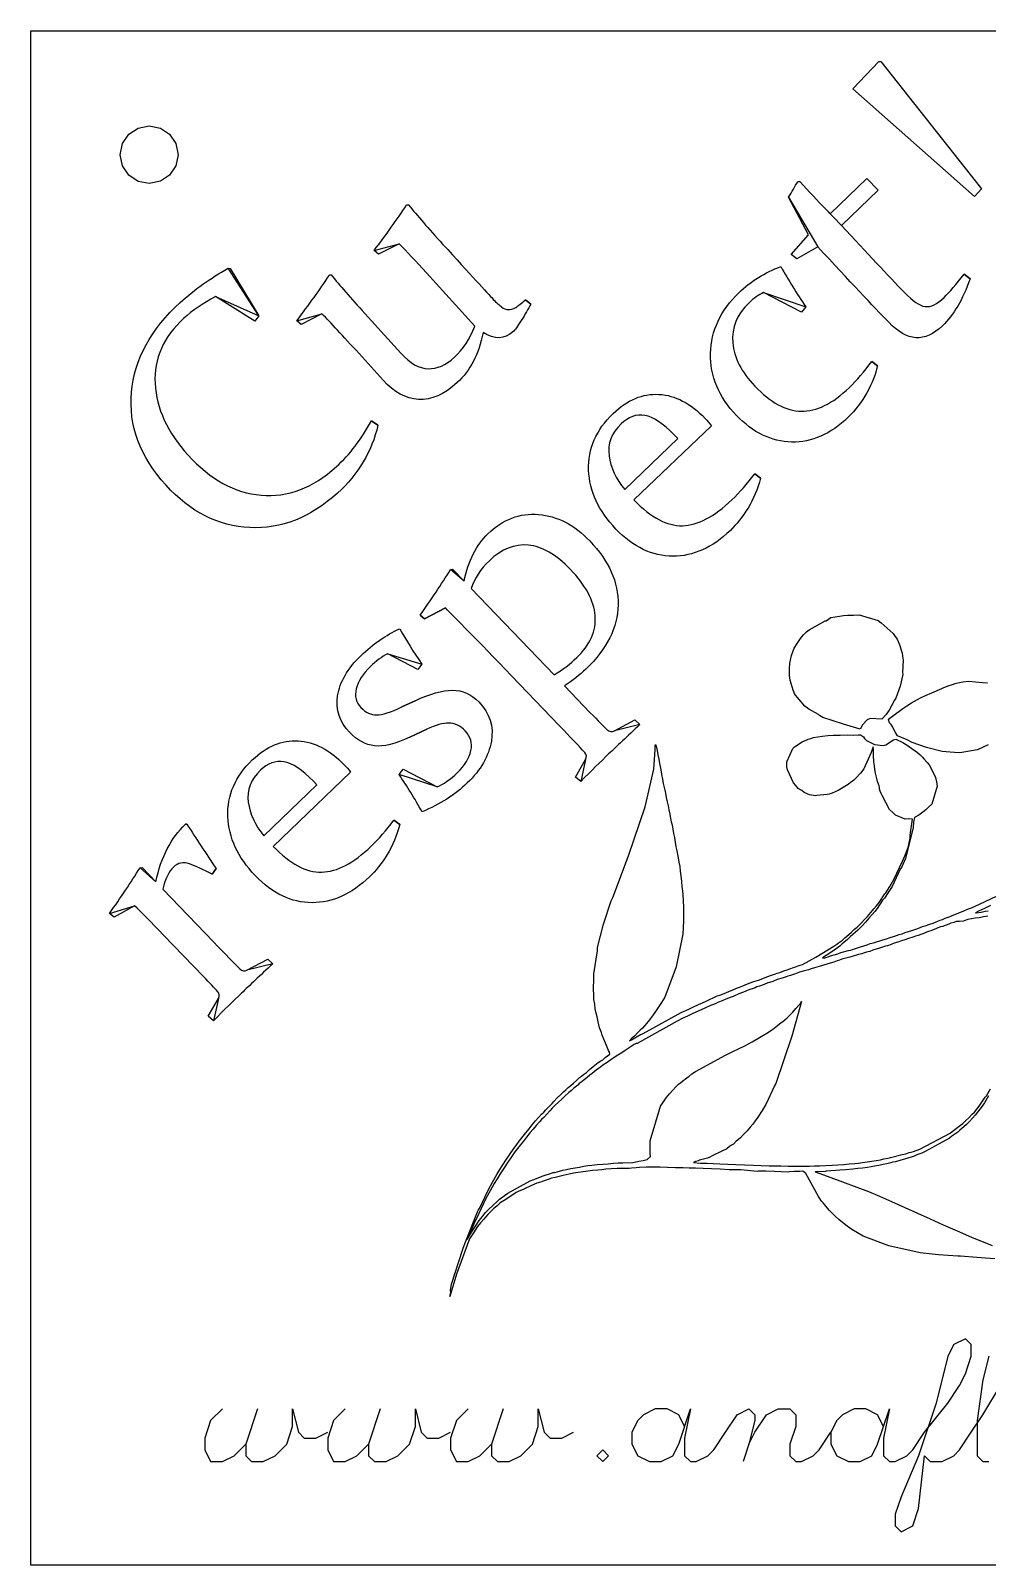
# Model space of a CAD drawing. Extents: x 7 to 162, y 232 to 282.
# Drawn here: x 7.3 to 38.4, y 232 to 282 of the extents above; entities that cross this region are included whole.
import ezdxf

# ---------------------------------------------------------------- set-up
doc = ezdxf.new("R2010")
doc.units = 0
doc.layers.add('Layer_1', color=7, linetype='CONTINUOUS')

msp = doc.modelspace()

# ---------------------------------------------------------------- linework, layer by layer
at = {"layer": 'Layer_1', "color": 1}
for points in [[(7.252947, 281.981851), (57.252949, 281.981851), (57.252949, 231.98185), (7.252947, 231.98185), (7.252947, 281.981851)], [(12.051317, 277.941816), (11.977443, 277.575907), (11.775983, 277.277102), (11.477178, 277.075642), (11.11127, 277.001769), (10.751529, 277.073325), (10.446556, 277.277102), (10.242779, 277.582075), (10.171222, 277.941816), (10.242779, 278.301556), (10.446556, 278.60653), (10.751529, 278.810306), (11.11127, 278.881863), (11.477178, 278.807989), (11.775983, 278.60653), (11.977443, 278.307725), (12.051317, 277.941816), (12.051317, 277.941816)]]:
    msp.add_lwpolyline(points, dxfattribs=at)
at = {"layer": 'Layer_1', "color": 3}
for points in [[(37.991458, 276.576129), (34.027395, 280.082985), (34.879752, 280.978007), (34.946078, 280.980566), (38.226493, 276.82478), (37.99146, 276.576127), (37.991458, 276.576129)], [(32.235446, 277.062787), (32.301929, 277.073139)], [(33.152903, 276.163195), (33.294176, 276.016096), (34.490838, 277.165358), (34.853563, 276.787673), (33.6569, 275.638411), (33.656899, 275.638411)], [(32.886572, 274.944454), (32.208119, 274.55272), (32.02772, 274.692814), (32.590332, 275.33249), (31.940659, 276.558043)], [(19.495222, 276.299638), (19.557888, 276.304418)], [(19.254868, 275.039117), (18.582776, 274.69695), (18.436394, 274.817181)], [(13.686973, 274.242605), (13.745182, 274.235893), (14.688936, 272.687978), (14.688936, 272.687978)], [(16.981271, 274.017232), (17.043937, 274.022012)], [(21.720332, 272.356339), (20.141916, 274.094882)], [(37.651908, 274.04898), (37.847579, 273.892985)], [(14.688936, 272.687978), (14.547923, 272.515283), (13.275535, 273.31813)], [(23.373496, 273.216968), (23.538405, 273.076331)], [(32.49601, 272.979716), (32.36387, 272.806954), (31.12549, 273.451834)], [(16.740918, 272.756712), (16.064747, 272.410839), (15.918363, 272.531069)], [(18.134718, 272.771371), (19.312972, 271.473586)], [(21.98716, 272.144445), (21.987165, 272.144446)], [(18.732117, 270.596315), (17.946615, 271.461504)], [(34.647124, 271.201429), (34.83134, 271.057362), (34.83134, 271.057362)], [(18.351934, 269.268401), (18.563558, 269.125512)], [(29.423833, 269.112128), (26.903287, 266.691423)], [(26.602283, 267.036674), (28.327704, 268.693749), (28.327704, 268.693749)], [(28.327704, 268.693749), (28.213161, 268.813016)], [(30.834658, 267.547621), (31.022691, 267.399579), (31.022691, 267.399579)], [(20.927857, 264.422395), (20.99434, 264.432746), (21.368518, 264.043136)], [(21.597608, 263.804598), (24.300855, 260.989857), (24.300855, 260.989857)], [(20.758393, 263.174404), (20.084545, 262.817665), (20.08455, 262.817669)], [(20.08455, 262.817669), (19.934854, 262.933748)], [(19.988461, 261.342087), (19.864115, 261.169168), (18.880409, 261.684151), (18.880409, 261.684151)], [(24.466444, 259.345248), (22.912458, 260.963328)], [(24.644487, 260.63205), (25.480662, 259.761387)], [(19.34043, 259.947833), (19.773341, 260.149602)], [(26.267948, 259.172403), (26.930025, 259.525483), (27.098497, 259.373935)], [(20.15224, 259.221906), (19.605141, 258.963965)], [(25.166343, 257.518316), (24.993894, 257.666045), (25.321274, 258.240302)], [(17.671888, 257.825689), (15.151342, 255.404985)], [(16.575758, 257.40731), (16.461215, 257.526577)], [(19.24926, 257.750933), (19.3814, 257.923695), (20.488546, 257.343842)], [(14.850337, 255.750235), (16.575758, 257.40731), (16.575758, 257.40731)], [(12.296777, 256.133201), (12.339565, 256.128438)], [(19.082713, 256.261182), (19.270746, 256.11314), (19.270746, 256.113139)], [(10.813869, 254.709032), (10.880352, 254.719384), (11.327076, 254.254235)], [(13.29276, 254.682337), (13.160463, 254.501781)], [(11.556165, 254.0157), (13.209422, 252.294254)], [(10.63677, 253.468993), (9.970558, 253.104303), (9.820863, 253.220382), (9.820867, 253.220386)], [(12.882471, 251.162502), (11.580483, 252.518191)], [(14.298026, 251.375609), (14.971874, 251.732348), (15.140344, 251.580801)], [(13.208191, 249.725182), (13.035743, 249.872909), (13.367099, 250.450985)]]:
    msp.add_lwpolyline(points, close=True, dxfattribs=at)
for points in [[(33.054569, 259.602629), (32.948129, 259.668923), (32.908062, 259.705996), (32.592936, 259.879026), (32.466904, 259.978278), (32.228798, 260.252635), (32.158376, 260.333249), (32.130746, 260.38152), (32.092197, 260.499602), (31.994258, 260.820158), (31.966402, 260.975846), (31.972273, 261.181928), (31.976675, 261.371812), (32.029493, 261.624525), (32.120628, 261.866065), (32.219623, 262.017367), (32.323013, 262.181604), (32.425042, 262.29342), (32.523797, 262.391978), (32.61244, 262.463064), (33.13222, 262.750784), (33.158354, 262.758178), (33.316839, 262.8578), (33.596814, 262.909401), (33.73157, 262.929185), (33.861948, 262.943099), (34.049442, 262.942534), (34.241511, 262.945723), (34.851933, 262.766557), (34.954461, 262.690419), (35.343265, 262.340546), (35.392281, 262.278776), (35.470442, 262.161267), (35.564945, 261.953286), (35.608604, 261.795902), (35.634766, 261.716682), (35.653816, 261.602806), (35.666319, 261.469664), (35.649583, 261.074584), (35.657259, 261.008948), (35.570705, 260.62019), (35.430271, 260.230573), (35.385146, 260.167768), (35.210417, 259.838888), (35.101248, 259.696448), (34.980962, 259.555043), (34.593496, 259.567743), (34.50213, 259.527374), (34.342747, 259.366985), (34.269355, 259.228538), (33.725829, 259.392001), (33.054584, 259.602587), (33.054569, 259.602629)], [(35.958345, 258.785796), (35.797846, 258.872447), (35.488447, 259.007043), (35.423232, 259.116397), (35.310183, 259.326339), (35.278763, 259.376611), (35.225152, 259.432463), (35.197776, 259.525348), (35.231784, 259.583201), (35.322741, 259.649608), (35.654553, 259.893628), (35.788795, 259.988537), (35.944192, 260.084693), (36.233343, 260.248382), (36.393521, 260.325081), (36.599571, 260.411929), (36.927384, 260.554028), (36.998173, 260.583921), (37.166437, 260.644768), (37.277974, 260.682462), (37.365802, 260.707805), (37.45388, 260.734024), (37.616124, 260.76171), (37.793487, 260.78409), (38.253238, 260.747534), (38.402491, 260.737938), (38.416913, 260.733733)], [(20.932421, 240.857499), (20.931517, 240.944904), (20.95617, 241.138804), (21.325386, 242.280032), (21.408577, 242.483672), (21.827926, 243.547876), (21.869927, 243.611181), (22.150089, 244.209123), (22.293231, 244.469007), (22.432969, 244.716482), (22.531662, 244.875384), (22.629529, 245.034527), (22.748122, 245.214435), (22.870122, 245.393352), (22.965772, 245.528548), (23.082147, 245.691845), (23.166522, 245.800396), (23.247694, 245.907934), (23.376451, 246.070155), (23.485893, 246.205814), (23.591669, 246.335836), (23.696868, 246.466028), (23.794878, 246.571506), (23.89325, 246.676877), (23.964927, 246.749817), (24.036602, 246.822754), (24.134974, 246.928125), (24.235697, 247.03281), (24.295149, 247.098638), (24.386997, 247.199431), (24.517223, 247.319592), (24.61113, 247.405936), (24.686631, 247.477761), (24.763069, 247.54931), (24.846612, 247.618788), (24.931358, 247.687915), (25.028126, 247.780348), (25.128006, 247.871876), (25.191105, 247.920503), (25.25677, 247.968385), (25.351024, 248.041438), (25.459101, 248.13191), (25.507126, 248.176707), (25.569938, 248.231198), (25.740959, 248.36342), (25.8228, 248.414804), (25.883557, 248.456192), (25.963282, 248.522711), (26.117666, 248.632932), (26.101255, 248.697032), (26.077266, 248.752728), (26.009744, 248.914021), (25.918392, 249.129424), (25.86968, 249.2591), (25.846002, 249.338797), (25.814441, 249.414452), (25.783289, 249.491507), (25.760853, 249.587844), (25.724438, 249.745927), (25.701973, 249.849424), (25.667242, 249.9735), (25.639585, 250.108922), (25.622764, 250.267999), (25.59855, 250.415819), (25.590986, 250.578898), (25.586104, 250.741193), (25.595756, 251.113743), (25.59632, 251.248168), (25.710372, 251.999128), (25.716157, 252.110921), (25.910803, 252.870331), (26.159325, 253.630601), (26.21766, 253.740944), (26.723143, 255.101695), (27.268546, 256.69791), (27.545674, 257.918358), (27.571187, 258.232655), (27.594442, 258.547617), (27.593878, 258.668394), (27.608327, 258.724506), (27.628534, 258.671696), (27.657349, 258.529233), (27.683088, 258.387668), (27.708827, 258.2461), (27.73513, 258.10437), (27.756353, 258.004337), (27.77735, 257.904371), (27.801593, 257.749837), (27.826372, 257.595148), (27.852901, 257.45474), (27.882805, 257.325609), (27.907726, 257.236526), (27.928977, 257.136244), (27.95528, 256.994512), (27.980849, 256.853), (28.011439, 256.723423), (28.040974, 256.59416), (28.065471, 256.452956), (28.091492, 256.311311), (28.117823, 256.209793), (28.144154, 256.108272), (28.170175, 255.96663), (28.195039, 255.825316), (28.221624, 255.69021), (28.245021, 255.542628), (28.268417, 255.395048), (28.295905, 255.259672), (28.3171, 255.146241), (28.33917, 255.032559), (28.36584, 254.890726), (28.392312, 254.748946), (28.410262, 254.596247), (28.430187, 254.442969), (28.449321, 254.263109), (28.465013, 254.084259), (28.480309, 253.959144), (28.495578, 253.834041), (28.504242, 253.630431), (28.513499, 253.426641), (28.515474, 253.198171), (28.516603, 252.969981), (28.507262, 252.758212), (28.498682, 252.546221), (28.280948, 251.483626), (27.90237, 250.494917), (27.797406, 250.324271), (27.693596, 250.153456), (27.580396, 249.992082), (27.470222, 249.843235), (27.360384, 249.700989), (27.248785, 249.559257), (27.176195, 249.486588), (27.103593, 249.413916), (27.022559, 249.328989), (26.928776, 249.228984), (26.826651, 249.146533), (26.756116, 249.073666), (26.826934, 249.106231), (27.114704, 249.275726), (27.159216, 249.290458), (27.204883, 249.309141), (28.440313, 249.99058), (28.685634, 250.105464), (28.841232, 250.180742), (28.999751, 250.255454), (29.129734, 250.311391), (29.257939, 250.367559), (29.6153, 250.531634), (29.702927, 250.559518), (29.788745, 250.587655), (30.126605, 250.730776), (30.196858, 250.764039), (30.269979, 250.796336), (30.369003, 250.827787), (30.521405, 250.897293), (30.656728, 250.951671), (30.806537, 250.998828), (30.958302, 251.048408), (31.095047, 251.105372), (31.228471, 251.160304), (31.379923, 251.207881), (31.507972, 251.257676), (31.571741, 251.274694), (31.651076, 251.298486), (31.780904, 251.347719), (31.894611, 251.388289), (31.946659, 251.406661), (32.313183, 251.534471), (32.387941, 251.559504), (32.828755, 251.792911), (33.413387, 252.150162), (33.51523, 252.217427), (33.562672, 252.262974), (33.630001, 252.309978), (33.696332, 252.353554), (33.766969, 252.421671), (33.896092, 252.529835), (33.983843, 252.60897), (34.085119, 252.706052), (34.175771, 252.778363), (34.240005, 252.840805), (34.312711, 252.915238), (34.411082, 253.020611), (34.509634, 253.125928), (34.617133, 253.253315), (34.719723, 253.371349), (34.799146, 253.46427), (34.884397, 253.579688), (35.07475, 253.862401), (35.104722, 253.890798), (35.237268, 254.100154), (35.369882, 254.322892), (35.643919, 254.921547), (35.740524, 255.121279), (35.836655, 255.37319), (35.896994, 255.670633), (35.900578, 255.774891), (35.976549, 256.296737), (35.852846, 256.299644), (35.731202, 256.295495), (35.420332, 256.426571), (35.345596, 256.502731), (35.230444, 256.612126), (34.98913, 257.062558), (34.955497, 257.131116), (34.923271, 257.204485), (34.903571, 257.273847), (34.895782, 257.333218), (34.884324, 257.37532), (34.837334, 257.516188), (34.799711, 257.658327), (34.77369, 257.793274), (34.753003, 257.907865), (34.735421, 258.02694), (34.717302, 258.160716), (34.706126, 258.365065), (34.699917, 258.566828), (34.696813, 258.648165), (34.632424, 258.465855), (34.388098, 257.93384), (34.281788, 257.795269), (34.133951, 257.630593), (34.061691, 257.559823), (34.025561, 257.530141), (33.95831, 257.482037), (33.874759, 257.4231), (33.824822, 257.391155), (33.551682, 257.225942), (33.358337, 257.141564), (33.25834, 257.110398), (33.194216, 257.091489), (32.857782, 257.066343), (32.814376, 257.052204), (32.621844, 257.081538), (32.442822, 257.157204), (32.37433, 257.221139), (32.282695, 257.274677), (32.245893, 257.295081), (32.172134, 257.386936), (32.100645, 257.474812), (31.902048, 257.90351), (31.877353, 257.997321), (31.87739, 258.164882), (32.071689, 258.599126), (32.128266, 258.652875), (32.377019, 258.816332), (32.535196, 258.876056), (32.573756, 258.893356), (32.663004, 258.923574), (32.750574, 258.948043), (32.88669, 258.978082), (33.03392, 259.000265), (33.212473, 259.014912), (33.391253, 259.03035), (33.619457, 259.031479), (33.850634, 259.035515), (34.046138, 259.033821), (34.208706, 259.039212), (34.283955, 259.036672), (34.37533, 258.969808), (34.414819, 258.918076), (34.48113, 258.852426), (34.737254, 258.727122), (35.020584, 258.695112), (35.101099, 258.717944), (35.358212, 258.874719), (35.436757, 258.901304), (35.661606, 258.793851), (35.838201, 258.686886), (35.874783, 258.651427), (36.138076, 258.4668), (36.222712, 258.393507), (36.3054, 258.312845), (36.348402, 258.252732), (36.453386, 258.139072), (36.51508, 258.0643), (36.703971, 257.702266), (36.726013, 257.645116), (36.757763, 257.505633), (36.778591, 257.365058), (36.60597, 256.783291), (36.499566, 256.681239), (36.406608, 256.594476), (36.352783, 256.550551), (36.178073, 256.425823), (36.036829, 256.350958), (36.009764, 256.192676), (35.999068, 256.015743), (35.74559, 255.010506), (35.617523, 254.721536), (35.576319, 254.662939), (35.307592, 254.099744), (35.183889, 253.907921), (35.057061, 253.716433), (35.002061, 253.652038), (34.823547, 253.382925), (34.742931, 253.285784), (34.662712, 253.188525), (34.562351, 253.07764), (34.439725, 252.937917), (34.342435, 252.824111), (34.270911, 252.751445), (34.193684, 252.680934), (34.110733, 252.598768), (34.027359, 252.529237), (33.947775, 252.458506), (33.852883, 252.367721), (33.7368, 252.268458), (33.688111, 252.233539), (33.604071, 252.152211), (33.351916, 251.970894), (33.166189, 251.845779), (33.043481, 251.769777), (33.094614, 251.761226), (33.154347, 251.782166), (33.229517, 251.810078), (33.30443, 251.837115), (33.42256, 251.874436), (33.53969, 251.908323), (33.637116, 251.943609), (33.88633, 252.014009), (33.961689, 252.025552), (34.019378, 252.048948), (34.081023, 252.071187), (34.146406, 252.085637), (34.275528, 252.133099), (34.393181, 252.16878), (34.502785, 252.19985), (34.60077, 252.237044), (34.702827, 252.26521), (34.803936, 252.29013), (34.90873, 252.327694), (35.013206, 252.364165), (35.129942, 252.397758), (35.247617, 252.433524), (35.351424, 252.466637), (35.455386, 252.501351), (35.543984, 252.529347), (35.633517, 252.560549), (35.738478, 252.598681), (35.842525, 252.633676), (35.95328, 252.668697), (36.08766, 252.711205), (36.151787, 252.727461), (36.227614, 252.758971), (36.303272, 252.790532), (36.383294, 252.81534), (36.533806, 252.866546), (36.646136, 252.906963), (36.722508, 252.936653), (36.81712, 252.975427), (36.875424, 252.999049), (36.953817, 253.024873), (37.04147, 253.067392), (37.203584, 253.117625), (37.267253, 253.152073), (37.622856, 253.297209), (37.765708, 253.356221), (37.894359, 253.405842), (38.155071, 253.52407), (38.726912, 253.798503)], [(38.433725, 258.719093), (38.11717, 258.562259), (38.077227, 258.550293), (37.583152, 258.464082), (37.4839, 258.450225), (37.202852, 258.475766), (36.93633, 258.499529), (36.434782, 258.623894), (35.958357, 258.785787), (35.958345, 258.785796)], [(38.428473, 253.134426), (38.286634, 253.107756), (38.14528, 253.082751), (38.02016, 253.067426), (37.894396, 253.0499), (37.778535, 253.02036), (37.660897, 252.984727), (37.631941, 252.966128), (37.50997, 252.961161), (37.397304, 252.953795), (37.321081, 252.922708), (37.220181, 252.898494), (37.175734, 252.883987), (37.09902, 252.853132), (37.004504, 252.814487), (36.963892, 252.798485), (36.890024, 252.779661), (36.804293, 252.751665), (36.731725, 252.719201), (36.650465, 252.689277), (36.573616, 252.658063), (36.495785, 252.62714), (36.435423, 252.607158), (36.3664, 252.57444), (36.158964, 252.504159), (36.077249, 252.481073), (36.015775, 252.458777), (35.957722, 252.435494), (35.879473, 252.410179), (35.728964, 252.358969), (35.617972, 252.323144), (35.499935, 252.285089), (35.382105, 252.248796), (35.284323, 252.213354), (35.162451, 252.167772), (35.098248, 252.149908), (35.034483, 252.133539), (34.900103, 252.09103), (34.789345, 252.056012), (34.685301, 252.021017), (34.580808, 251.984497), (34.478449, 251.955284), (34.376691, 251.928135), (34.322081, 251.90852), (34.212483, 251.877473), (34.046745, 251.831013), (33.936066, 251.797136), (33.805577, 251.76341), (33.674623, 251.727204), (33.600227, 251.701945), (33.525314, 251.674908), (33.407184, 251.637592), (33.29057, 251.605467), (33.185846, 251.572831), (32.939505, 251.491565), (32.781613, 251.449215), (32.67195, 251.414897), (32.586476, 251.386626), (32.417422, 251.335575), (32.299061, 251.30389), (32.240613, 251.287352), (32.126906, 251.24678), (31.997078, 251.197546), (31.917742, 251.173755), (31.854536, 251.158684), (31.727344, 251.111036), (31.570315, 251.062985), (31.429636, 251.001102), (31.317884, 250.97336), (31.259275, 250.956257), (31.143175, 250.905121), (30.994291, 250.848637), (30.902806, 250.826257), (30.847762, 250.801704), (30.753152, 250.762929), (30.678075, 250.737699), (30.572262, 250.696641), (30.467337, 250.658629), (30.315442, 250.5979), (30.128496, 250.513095), (30.070967, 250.4919), (29.986487, 250.463664), (29.896413, 250.422646), (29.779708, 250.376988), (29.657975, 250.332052), (29.571383, 250.289699), (29.493529, 250.252079), (29.396171, 250.219973), (29.213695, 250.133972), (28.801241, 249.944815), (28.643152, 249.876966), (28.471967, 249.79239), (28.305306, 249.70693), (27.003768, 248.987012), (26.976534, 248.980888), (26.911056, 248.954641), (26.742834, 248.842105), (26.614161, 248.754218), (26.538737, 248.702453), (26.378971, 248.606337), (26.194671, 248.480025), (26.032693, 248.369253), (25.891068, 248.274353), (25.81169, 248.209021), (25.750933, 248.167634), (25.667963, 248.116577), (25.537536, 248.007148), (25.467345, 247.953884), (25.373379, 247.880436), (25.280463, 247.801778), (25.168037, 247.715059), (25.119825, 247.675336), (25.071068, 247.628386), (24.946412, 247.522646), (24.866269, 247.452175), (24.778515, 247.383925), (24.644742, 247.257413), (24.575641, 247.188376), (24.543874, 247.157422), (24.446001, 247.072013), (24.336794, 246.971113), (24.242307, 246.871314), (24.161838, 246.786224), (24.063106, 246.680957), (23.964734, 246.575584), (23.893059, 246.502647), (23.821618, 246.429639), (23.718112, 246.312358), (23.613885, 246.19529), (23.510055, 246.0714), (23.403425, 245.93492), (23.298771, 245.804573), (23.195623, 245.673783), (23.109438, 245.558153), (23.025577, 245.455255), (22.90802, 245.28845), (22.791213, 245.121426), (22.669272, 244.929086), (22.547059, 244.736825), (22.447096, 244.578295), (22.347571, 244.419638), (22.213068, 244.184042), (22.074254, 243.936298), (21.773405, 243.280005), (21.736542, 243.23043), (21.473792, 242.593265), (21.539091, 242.710331), (21.613539, 242.837311), (21.738204, 243.028858), (21.862286, 243.220572), (21.965092, 243.344761), (22.07024, 243.481669), (22.167007, 243.571865), (22.446479, 243.835531), (22.519237, 243.90627), (22.570127, 243.942866), (22.620969, 243.979301), (22.683687, 244.031873), (22.794919, 244.102409), (23.521419, 244.506734), (23.635385, 244.547233), (23.942724, 244.666447), (24.039217, 244.705326), (24.156038, 244.739206), (24.274053, 244.776135), (24.31215, 244.785138), (24.405163, 244.805261), (24.584399, 244.850902), (24.707717, 244.883027), (24.848913, 244.907496), (24.990478, 244.933234), (25.132045, 244.958973), (25.274099, 244.986377), (25.399919, 245.0041), (25.525308, 245.020328), (25.704431, 245.036951), (25.88342, 245.053122), (26.061691, 245.066838), (26.239973, 245.080582), (26.390373, 245.09063), (26.540478, 245.099689), (26.860874, 245.104261), (26.918407, 245.117666), (27.063506, 245.146597), (27.204953, 245.171941), (27.329504, 245.202271), (27.442463, 245.301991), (27.43092, 245.398655), (27.434081, 245.598819), (27.433517, 245.810999), (27.76175, 246.937167), (27.865695, 247.080155), (27.955086, 247.208482), (28.061235, 247.338397), (28.167481, 247.468053), (28.264816, 247.573663), (28.362882, 247.66462), (28.41495, 247.703832), (28.50322, 247.773973), (28.567214, 247.820111), (28.636686, 247.875045), (28.687257, 247.911147), (28.791166, 247.991064), (28.908483, 248.070922), (29.885776, 248.602479), (30.105957, 248.712545), (30.32865, 248.821881), (30.510373, 248.909647), (30.748984, 249.038887), (31.230091, 249.32035), (31.345683, 249.394933), (31.463703, 249.47785), (31.52422, 249.524473), (31.695932, 249.663194), (31.746176, 249.695463), (31.815485, 249.753536), (31.895607, 249.821162), (31.992616, 249.915673), (32.073066, 250.002307), (32.172817, 250.120685), (32.277609, 250.23759), (32.313008, 250.274188), (32.362733, 250.346821), (32.047107, 249.218937), (31.52691, 247.683608), (31.48542, 247.621449), (31.200765, 246.999561), (31.078639, 246.801317), (30.940522, 246.579185), (30.851651, 246.463748), (30.771663, 246.360074), (30.68922, 246.261982), (30.585007, 246.138188), (30.467814, 246.012974), (30.373448, 245.913155), (30.303592, 245.852937), (30.232853, 245.806238), (30.139039, 245.704533), (30.077267, 245.665968), (30.01778, 245.622878), (29.924723, 245.556618), (29.76836, 245.47043), (29.454684, 245.32311), (29.370924, 245.280678), (29.296245, 245.242033), (29.171302, 245.211274), (29.034137, 245.177633), (28.999248, 245.164256), (28.908943, 245.133358), (28.844755, 245.111124), (29.064789, 245.084336), (29.284349, 245.081401), (29.482145, 245.0722), (29.694136, 245.064693), (29.959143, 245.054025), (30.224197, 245.043527), (30.501918, 245.030488), (30.779348, 245.016462), (31.044676, 245.006894), (31.309844, 244.996791), (31.497177, 244.995662), (31.684342, 244.993968), (31.924575, 244.9903), (32.164735, 244.986348), (32.392801, 244.986913), (32.621491, 244.989735), (32.784156, 244.995859), (32.946606, 245.001278), (33.150407, 245.010591), (33.353452, 245.017308), (33.544499, 245.028851), (33.736097, 245.042285), (33.914936, 245.05792), (34.094356, 245.075559), (34.219109, 245.089614), (34.344151, 245.104656), (34.498202, 245.127234), (34.652216, 245.149699), (34.793375, 245.174054), (34.934071, 245.19683), (35.040683, 245.221016), (35.185463, 245.251214), (35.258765, 245.266256), (35.639116, 245.361981), (35.754466, 245.38978), (35.868176, 245.430355), (35.931391, 245.445482), (36.011102, 245.46916), (36.210901, 245.542456), (37.19661, 246.05984), (37.26565, 246.114509), (37.540207, 246.317642), (37.610018, 246.376984), (37.705158, 246.463189), (37.821247, 246.577083), (37.916474, 246.676668), (37.988636, 246.749182), (38.066444, 246.840441), (38.149051, 246.943709), (38.344622, 247.238307), (38.380634, 247.278349), (38.514517, 247.50072)], [(38.517599, 253.47883), (38.314856, 253.381218), (38.119844, 253.294245), (38.031251, 253.241885), (38.049483, 253.235422), (38.205806, 253.267209), (38.341535, 253.295919), (38.437338, 253.305599)], [(38.452434, 247.277519), (38.320918, 247.054459), (38.2093, 246.899327), (38.094819, 246.745028), (38.011781, 246.648592), (37.929202, 246.552021), (37.829728, 246.44697), (37.729773, 246.342059), (37.649331, 246.272308), (37.521521, 246.15706), (37.447613, 246.093097), (37.25461, 245.959925), (37.17539, 245.895135), (36.38591, 245.459934), (36.274627, 245.4082), (36.209924, 245.391069), (36.116165, 245.35138), (36.024677, 245.311031), (35.962842, 245.295283), (35.827161, 245.248318), (35.715846, 245.211384), (35.592854, 245.179614), (35.418277, 245.132613), (35.327799, 245.112067), (35.2716, 245.093469), (35.138592, 245.060937), (35.022031, 245.038754), (34.880195, 245.012084), (34.739058, 244.987813), (34.626076, 244.968142), (34.512098, 244.945057), (34.347148, 244.925019), (34.192625, 244.906872), (34.031917, 244.888697), (33.807406, 244.871284), (33.609317, 244.86039), (33.464898, 244.847859), (33.314796, 244.8388), (33.163959, 244.827229), (33.12532, 244.81594), (32.808633, 244.803974), (33.311316, 244.619973), (34.539423, 244.163233), (34.903078, 244.004613), (35.288393, 243.837501), (35.720862, 243.642578), (36.141455, 243.452897), (36.549864, 243.267409), (36.970341, 243.077332), (37.434123, 242.874863), (37.898045, 242.672863), (38.570917, 242.405889)], [(38.658707, 241.971416), (38.356174, 241.990749), (38.068197, 242.010109), (37.537269, 242.056317), (37.450178, 242.056481), (37.140414, 242.074572), (36.819691, 242.101044), (36.521134, 242.134566), (36.222492, 242.167801), (35.198268, 242.388242), (34.369398, 242.70886), (34.180196, 242.818569), (34.002786, 242.922742), (33.848314, 243.036625), (33.69369, 243.149988), (33.575786, 243.251354), (33.458469, 243.354732), (33.364777, 243.447176), (33.271317, 243.54042), (33.205881, 243.614842), (33.115775, 243.724804), (33.069045, 243.786701), (33.013103, 243.842496), (32.912364, 243.999228), (32.495905, 244.750837), (32.405326, 244.823554), (32.302126, 244.813987), (32.121385, 244.81314), (31.965635, 244.802275), (31.928074, 244.790167), (31.471475, 244.815821), (31.201538, 244.828719), (30.954882, 244.827872), (30.916982, 244.816668), (30.386052, 244.863266), (30.199364, 244.866681), (29.999385, 244.870491), (29.708789, 244.885364), (29.43141, 244.89956), (29.160239, 244.912062), (28.901309, 244.920557), (28.701871, 244.92623), (28.502489, 244.932072), (28.255723, 244.936333), (27.996671, 244.944433), (27.75654, 244.948469), (27.515895, 244.950726), (27.294452, 244.94988), (27.08454, 244.942598), (26.974234, 244.933934), (26.825048, 244.92146), (26.747494, 244.90653), (26.351361, 244.91082), (26.162159, 244.899447), (25.983597, 244.884969), (25.85708, 244.871027), (25.720055, 244.860641), (25.551851, 244.843087), (25.398584, 244.82398), (25.252794, 244.799145), (25.07952, 244.778825), (24.931874, 244.755203), (24.795612, 244.724661), (24.694751, 244.700587), (24.594772, 244.679533), (24.465033, 244.648376), (24.336045, 244.619793), (24.220296, 244.590639), (24.102615, 244.554853), (24.015167, 244.524198), (23.910566, 244.484419), (23.85539, 244.462716), (23.741432, 244.435623), (23.561544, 244.360758), (23.312197, 244.239086), (23.134161, 244.163651), (23.068042, 244.130665), (22.89109, 244.0098), (22.66921, 243.868796), (22.548287, 243.786992), (22.443185, 243.693551), (22.33759, 243.605003), (22.24205, 243.512212), (22.14015, 243.41134), (22.062149, 243.32014), (22.006811, 243.259072), (21.903978, 243.141594), (21.8039, 243.023315), (21.676489, 242.819167), (21.549818, 242.614798), (21.125934, 241.471561), (20.905379, 240.738232), (20.932704, 240.857621), (20.932421, 240.857499)], [(35.030201, 236.504937), (34.839629, 236.886082), (34.458484, 237.076654), (34.077339, 237.076654), (33.696195, 236.886082), (33.505622, 236.69551), (33.31505, 236.314365), (33.31505, 235.93322), (33.505622, 235.552076), (33.886767, 235.361503), (34.267912, 235.361503), (34.649056, 235.552076), (34.839629, 235.93322), (35.220773, 237.076654), (35.030201, 236.123793), (35.030201, 235.552076), (35.220773, 235.361503), (35.411346, 235.361503), (35.79249, 235.552076), (35.983063, 235.742648), (36.364207, 236.314365), (37.126497, 237.267227), (37.507641, 237.838944), (37.698214, 238.220088), (37.888786, 238.791805), (37.888786, 239.17295), (37.698214, 239.363522), (37.317069, 239.17295), (37.126497, 238.791805), (36.745352, 237.267227), (36.173635, 235.552076), (35.601918, 234.218069), (35.411346, 233.646352), (35.411346, 233.265208), (35.601918, 233.074635), (35.983063, 233.265208), (36.173635, 233.836925), (36.364207, 235.552076), (36.55478, 235.361503), (36.935924, 235.361503), (37.317069, 235.552076), (37.507641, 235.742648), (37.888786, 236.314365), (38.26993, 236.886082), (38.841647, 237.838944)], [(38.460503, 238.791805), (38.26993, 238.029516), (38.079358, 236.69551), (38.079358, 235.552076), (38.26993, 235.361503), (38.460503, 235.361503)], [(13.495528, 237.076654), (13.114383, 236.69551), (12.923811, 236.123793), (12.923811, 235.742648), (13.114383, 235.361503), (13.495528, 235.361503), (13.876673, 235.552076), (14.257817, 235.93322)], [(14.638962, 237.076654), (14.257817, 235.93322), (14.257817, 235.552076), (14.448389, 235.361503), (14.829534, 235.361503), (15.210679, 235.552076), (15.591823, 235.93322), (15.782396, 236.504937), (15.782396, 237.076654), (15.972968, 236.314365), (16.16354, 236.123793), (16.544685, 236.123793), (16.92583, 236.314365)], [(17.497547, 237.076654), (17.116402, 236.69551), (16.92583, 236.123793), (16.92583, 235.742648), (17.116402, 235.361503), (17.497547, 235.361503), (17.878691, 235.552076), (18.259836, 235.93322)], [(18.640981, 237.076654), (18.259836, 235.93322), (18.259836, 235.552076), (18.450408, 235.361503), (18.831553, 235.361503), (19.212698, 235.552076), (19.593842, 235.93322), (19.784415, 236.504937), (19.784415, 237.076654), (19.974987, 236.314365), (20.165559, 236.123793), (20.546704, 236.123793), (20.927849, 236.314365)], [(21.499566, 237.076654), (21.118421, 236.69551), (20.927849, 236.123793), (20.927849, 235.742648), (21.118421, 235.361503), (21.499566, 235.361503), (21.88071, 235.552076), (22.261855, 235.93322)], [(22.643, 237.076654), (22.261855, 235.93322), (22.261855, 235.552076), (22.452427, 235.361503), (22.833572, 235.361503), (23.214717, 235.552076), (23.595861, 235.93322), (23.786434, 236.504937), (23.786434, 237.076654), (23.977006, 236.314365), (24.167578, 236.123793), (24.548723, 236.123793), (24.929868, 236.314365)], [(28.550742, 236.504937), (28.360169, 236.886082), (27.979025, 237.076654), (27.59788, 237.076654), (27.216735, 236.886082), (27.026163, 236.69551), (26.835591, 236.314365), (26.835591, 235.93322), (27.026163, 235.552076), (27.407308, 235.361503), (27.788452, 235.361503), (28.169597, 235.552076), (28.360169, 235.93322), (28.741314, 237.076654), (28.550742, 236.123793), (28.550742, 235.552076), (28.741314, 235.361503), (28.931886, 235.361503), (29.313031, 235.552076), (29.503603, 235.742648), (29.884748, 236.314365), (30.265893, 236.886082), (30.647037, 237.076654), (30.83761, 236.886082), (30.83761, 236.69551), (30.647037, 235.93322), (30.456465, 235.361503)], [(30.647037, 235.93322), (30.83761, 236.314365), (31.218754, 236.886082), (31.599899, 237.076654), (31.981044, 237.076654), (32.171616, 236.886082), (32.171616, 236.504937), (31.981044, 235.93322), (31.981044, 235.552076), (32.171616, 235.361503), (32.362188, 235.361503), (32.743333, 235.552076), (32.933905, 235.742648), (33.31505, 236.314365)], [(25.882729, 235.742648), (25.692157, 235.552076), (25.882729, 235.361503), (26.073301, 235.552076), (25.882729, 235.742648)]]:
    msp.add_lwpolyline(points, dxfattribs=at)
for points in [[(31.940659, 276.558043), (32.0509, 276.740343), (32.149163, 276.908591), (32.235446, 277.062787)], [(32.301929, 277.073139), (32.601975, 276.744803), (32.885633, 276.441488), (33.152903, 276.163195)], [(18.436394, 274.817181), (18.830756, 275.334048), (19.183699, 275.8282), (19.495222, 276.299638)], [(19.557888, 276.304418), (19.837979, 275.96311), (20.208983, 275.538069), (20.670899, 275.029293)], [(33.656899, 275.638411), (34.501352, 274.727298), (35.18703, 273.997423), (35.713934, 273.448787)], [(20.141916, 274.094882), (19.796097, 274.475784), (19.500414, 274.790529), (19.254868, 275.039117)], [(20.670899, 275.029293), (21.567558, 274.041669), (22.117415, 273.441498), (22.320467, 273.228781)], [(35.199265, 272.48067), (34.705452, 272.99485), (33.934554, 273.816112), (32.886572, 274.944454)], [(12.123003, 273.127929), (12.582805, 273.545382), (13.104128, 273.916941), (13.686973, 274.242605)], [(15.918363, 272.531069), (16.315445, 273.050407), (16.669748, 273.545794), (16.981271, 274.017232)], [(17.043937, 274.022012), (17.316619, 273.688865), (17.680213, 273.271985), (18.134718, 272.771371)], [(30.322258, 273.444674), (30.711869, 273.818853), (31.165917, 274.102064), (31.684401, 274.294307)], [(31.684401, 274.294307), (31.938024, 273.855153), (32.20856, 273.416956), (32.49601, 272.979716)], [(37.005023, 273.290151), (37.187902, 273.465786), (37.40353, 273.718729), (37.651908, 274.04898)], [(37.847579, 273.892985), (37.610509, 273.222039), (37.311746, 272.713477), (36.95129, 272.367298)], [(10.537823, 270.199744), (10.636914, 271.282379), (11.165307, 272.25844), (12.123003, 273.127929)], [(13.275535, 273.31813), (12.861591, 273.096175), (12.517222, 272.860456), (12.242429, 272.610972)], [(22.320467, 273.228781), (22.424464, 273.119701), (22.514141, 273.037327), (22.589497, 272.98166)], [(23.049265, 272.967269), (23.137801, 273.022823), (23.245878, 273.106056), (23.373496, 273.216968)], [(23.538405, 273.076331), (23.457714, 272.913732), (23.355508, 272.736562), (23.231786, 272.544822)], [(29.397272, 271.463446), (29.412285, 272.206452), (29.720614, 272.866862), (30.322258, 273.444674)], [(30.650935, 273.118357), (30.256023, 272.739088), (30.079611, 272.304724), (30.121701, 271.815264)], [(31.12549, 273.451834), (30.962844, 273.377151), (30.804659, 273.265992), (30.650935, 273.118357)], [(35.713934, 273.448787), (35.978659, 273.173143), (36.203012, 273.021768), (36.386992, 272.994659)], [(36.386992, 272.994659), (36.568427, 272.970201), (36.774437, 273.068699), (37.005023, 273.290151)], [(12.242429, 272.610972), (11.575851, 272.005789), (11.263308, 271.297666), (11.3048, 270.486602)], [(17.946615, 271.461504), (17.418005, 272.04374), (17.016106, 272.475476), (16.740918, 272.756712)], [(22.589497, 272.98166), (22.664854, 272.925992), (22.738869, 272.896404), (22.811542, 272.892895)], [(22.811542, 272.892895), (22.881744, 272.892108), (22.960985, 272.916899), (23.049265, 272.967269)], [(23.231786, 272.544822), (23.110535, 272.350362), (23.019981, 272.225961), (22.960124, 272.171618)], [(21.054846, 271.342671), (21.337797, 271.599571), (21.559625, 271.93746), (21.720332, 272.356339)], [(21.987165, 272.144446), (21.849266, 271.443501), (21.5681, 270.900358), (21.143667, 270.515018)], [(22.960124, 272.171618), (22.68533, 271.922135), (22.361009, 271.913078), (21.98716, 272.144445)], [(36.085787, 271.979344), (35.795133, 272.000812), (35.499626, 272.167921), (35.199265, 272.48067)], [(36.95129, 272.367298), (36.662394, 272.089846), (36.373893, 271.960528), (36.085787, 271.979344)], [(30.121701, 271.815264), (30.163791, 271.325805), (30.40247, 270.854465), (30.837738, 270.401244)], [(19.312972, 271.473586), (19.611859, 271.144377), (19.906772, 270.975352), (20.197709, 270.966512)], [(20.197709, 270.966512), (20.486178, 270.960391), (20.77189, 271.085777), (21.054846, 271.342671)], [(30.245289, 269.442495), (29.662386, 270.049439), (29.379714, 270.72309), (29.397272, 271.463446)], [(33.912617, 270.35081), (34.164406, 270.592626), (34.409242, 270.876165), (34.647124, 271.201429)], [(34.83134, 271.057362), (34.773922, 270.788229), (34.660203, 270.498141), (34.490182, 270.187098)], [(19.884114, 269.967076), (19.474286, 269.992064), (19.090287, 270.20181), (18.732117, 270.596315)], [(21.143667, 270.515018), (20.71652, 270.127199), (20.296669, 269.944552), (19.884114, 269.967076)], [(11.660072, 267.175978), (10.812815, 268.109187), (10.438732, 269.117109), (10.537823, 270.199744)], [(11.3048, 270.486602), (11.346292, 269.675539), (11.70421, 268.898629), (12.378556, 268.155872)], [(26.223389, 269.508166), (26.689863, 269.956162), (27.187877, 270.164414), (27.717433, 270.132922)], [(27.717433, 270.132922), (28.244444, 270.104081), (28.744675, 269.843171), (29.218126, 269.350192)], [(30.837738, 270.401244), (31.34937, 269.86851), (31.853261, 269.595832), (32.349412, 269.583208)], [(32.349412, 269.583208), (32.845562, 269.570584), (33.366631, 269.826451), (33.912617, 270.35081)], [(34.490182, 270.187098), (34.320266, 269.881253), (34.116039, 269.613786), (33.877501, 269.384697)], [(25.425939, 267.664705), (25.400985, 268.359138), (25.666802, 268.973625), (26.223389, 269.508166)], [(17.210784, 267.778214), (17.643386, 268.170959), (18.023769, 268.667688), (18.351934, 269.268401)], [(18.563558, 269.125512), (18.363514, 268.268876), (17.924762, 267.533026), (17.2473, 266.917963)], [(26.485582, 269.171497), (26.170183, 268.868591), (26.038448, 268.522989), (26.090378, 268.134692)], [(27.255197, 269.444435), (26.980658, 269.491565), (26.72412, 269.400586), (26.485582, 269.171497)], [(28.213161, 268.813016), (27.851709, 269.189376), (27.532388, 269.399849), (27.255197, 269.444435)], [(29.218126, 269.350192), (29.289398, 269.275981), (29.357967, 269.196627), (29.423833, 269.112128)], [(32.036753, 268.579819), (31.37953, 268.595698), (30.782376, 268.883256), (30.245289, 269.442495)], [(33.877501, 269.384697), (33.305011, 268.834884), (32.691428, 268.566592), (32.036753, 268.579819)], [(12.378556, 268.155872), (13.099837, 267.361419), (13.893037, 266.925101), (14.758157, 266.846916)], [(26.090378, 268.134692), (26.142309, 267.746394), (26.312944, 267.380388), (26.602283, 267.036674)], [(14.758157, 266.846916), (15.623278, 266.768732), (16.44082, 267.079164), (17.210784, 267.778214)], [(26.314972, 265.744286), (25.749886, 266.332679), (25.453542, 266.972818), (25.425939, 267.664705)], [(30.088381, 266.69334), (30.342821, 266.937702), (30.59158, 267.222462), (30.834658, 267.547621)], [(14.391129, 265.791523), (13.365808, 265.83842), (12.455456, 266.299905), (11.660072, 267.175978)], [(31.022691, 267.399579), (30.932314, 267.042744), (30.797129, 266.719304), (30.617135, 266.429257)], [(17.2473, 266.917963), (16.368506, 266.120108), (15.416449, 265.744628), (14.391129, 265.791523)], [(26.903287, 266.691423), (27.450555, 266.121583), (27.976397, 265.841964), (28.480813, 265.852565)], [(28.480813, 265.852565), (28.982686, 265.865814), (29.518542, 266.146073), (30.088381, 266.69334)], [(22.144398, 265.590747), (22.637375, 266.064197), (23.187401, 266.273997), (23.794476, 266.220147)], [(23.794476, 266.220147), (24.401654, 266.171493), (24.958514, 265.88345), (25.465055, 265.356017)], [(30.617135, 266.429257), (30.437143, 266.139208), (30.245106, 265.896185), (30.041024, 265.700187)], [(21.368518, 264.043136), (21.506762, 264.71088), (21.765388, 265.226751), (22.144398, 265.590747)], [(28.168312, 264.856969), (27.500383, 264.857471), (26.882603, 265.153243), (26.314972, 265.744286)], [(30.041024, 265.700187), (29.457932, 265.140192), (28.833695, 264.859119), (28.168312, 264.856969)], [(23.462411, 265.22105), (23.013652, 265.263905), (22.590491, 265.094425), (22.192929, 264.712611)], [(24.834268, 264.429231), (24.368454, 264.914257), (23.911168, 265.178197), (23.462411, 265.22105)], [(25.465055, 265.356017), (26.088686, 264.706664), (26.395646, 264.01303), (26.385933, 263.275115)], [(22.192929, 264.712611), (21.906684, 264.437704), (21.708244, 264.135033), (21.597608, 263.804598)], [(19.934854, 262.933748), (20.298671, 263.446194), (20.629671, 263.942409), (20.927857, 264.422395)], [(25.638125, 262.923769), (25.596035, 263.413228), (25.328083, 263.915049), (24.834268, 264.429231)], [(22.912458, 260.963328), (21.784832, 262.137463), (21.06681, 262.874488), (20.758393, 263.174404)], [(26.385933, 263.275115), (26.373675, 262.539851), (26.024317, 261.842586), (25.337859, 261.183319)], [(25.041306, 261.555767), (25.481275, 261.978309), (25.680214, 262.434309), (25.638125, 262.923769)], [(18.005773, 261.616058), (18.408637, 262.002964), (18.830394, 262.295924), (19.271045, 262.494938)], [(19.271045, 262.494938), (19.487012, 262.121519), (19.726151, 261.737235), (19.988461, 261.342087)], [(17.250364, 260.309737), (17.321952, 260.765713), (17.573756, 261.201153), (18.005773, 261.616058)], [(18.880409, 261.684151), (18.685958, 261.578923), (18.498618, 261.439764), (18.31839, 261.266675)], [(24.300855, 260.989857), (24.579805, 261.160951), (24.826622, 261.349588), (25.041306, 261.555767)], [(18.31839, 261.266675), (18.069251, 261.027404), (17.914909, 260.784919), (17.855365, 260.53922)], [(25.337859, 261.183319), (25.133777, 260.987321), (24.902653, 260.803565), (24.644487, 260.63205)], [(17.855365, 260.53922), (17.795927, 260.298715), (17.84639, 260.094974), (18.006752, 259.927998)], [(17.643314, 259.112764), (17.309863, 259.459968), (17.17888, 259.858959), (17.250364, 260.309737)], [(19.773341, 260.149602), (20.258733, 260.376302), (20.663878, 260.490268), (20.988776, 260.491501)], [(20.988776, 260.491501), (21.313779, 260.497928), (21.601007, 260.371272), (21.850459, 260.111532)], [(21.850459, 260.111532), (22.204273, 259.743124), (22.339875, 259.315451), (22.257265, 258.828511)], [(18.006752, 259.927998), (18.162022, 259.766323), (18.333236, 259.686193), (18.520392, 259.687609)], [(18.520392, 259.687609), (18.710198, 259.691571), (18.983544, 259.778312), (19.34043, 259.947833)], [(25.480662, 259.761387), (25.735204, 259.496347), (25.916034, 259.313363), (26.023152, 259.212437)], [(18.449338, 258.67934), (18.15126, 258.71915), (17.882585, 258.863624), (17.643314, 259.112764)], [(20.869701, 259.421825), (20.677454, 259.42571), (20.438301, 259.359071), (20.15224, 259.221906)], [(21.406408, 259.165376), (21.2435, 259.335003), (21.064598, 259.420486), (20.869701, 259.421825)], [(21.592314, 258.526169), (21.644011, 258.769429), (21.582042, 258.982498), (21.406408, 259.165376)], [(25.302302, 258.459001), (25.121787, 258.657571), (24.843167, 258.952987), (24.466444, 259.345248)], [(26.023152, 259.212437), (26.104816, 259.138015), (26.186414, 259.12467), (26.267948, 259.172403)], [(27.098497, 259.373935), (26.677395, 258.9848), (26.336973, 258.665506), (26.077233, 258.416054)], [(14.471443, 258.221727), (14.937917, 258.669722), (15.435931, 258.877974), (15.965487, 258.846483)], [(15.965487, 258.846483), (16.492498, 258.817641), (16.992729, 258.556732), (17.46618, 258.063753)], [(19.605141, 258.963965), (19.13279, 258.739601), (18.747522, 258.644726), (18.449338, 258.67934)], [(21.149012, 257.810009), (21.3955, 258.046734), (21.543268, 258.285454), (21.592314, 258.526169)], [(22.257265, 258.828511), (22.172109, 258.344221), (21.910872, 257.892078), (21.473553, 257.472082)], [(13.673993, 256.378266), (13.649039, 257.072699), (13.914856, 257.687186), (14.471443, 258.221727)], [(15.503251, 258.157995), (15.228712, 258.205126), (14.972174, 258.114146), (14.733636, 257.885058)], [(16.461215, 257.526577), (16.099763, 257.902937), (15.780442, 258.113409), (15.503251, 258.157995)], [(17.46618, 258.063753), (17.537452, 257.989542), (17.606021, 257.910188), (17.671888, 257.825689)], [(26.077233, 258.416054), (25.817492, 258.166602), (25.513862, 257.867356), (25.166343, 257.518316)], [(25.321274, 258.240302), (25.367066, 258.319946), (25.360742, 258.392845), (25.302302, 258.459001)], [(14.733636, 257.885058), (14.418237, 257.582151), (14.286502, 257.23655), (14.338432, 256.848253)], [(20.00041, 256.531126), (19.759617, 256.962226), (19.509234, 257.368828), (19.24926, 257.750933)], [(20.488546, 257.343842), (20.69562, 257.430622), (20.915775, 257.586011), (21.149012, 257.810009)], [(21.473553, 257.472082), (21.070689, 257.085177), (20.579642, 256.771525), (20.00041, 256.531126)], [(14.338432, 256.848253), (14.390363, 256.459955), (14.560998, 256.093949), (14.850337, 255.750235)], [(11.327076, 254.254235), (11.501769, 255.053792), (11.825003, 255.680114), (12.296777, 256.133201)], [(12.339565, 256.128438), (12.641971, 255.659709), (12.959703, 255.177676), (13.29276, 254.682337)], [(14.563026, 254.457847), (13.99794, 255.046239), (13.701596, 255.686379), (13.673993, 256.378266)], [(18.336436, 255.406902), (18.590876, 255.651263), (18.839635, 255.936023), (19.082713, 256.261182)], [(19.270746, 256.113139), (19.180368, 255.756305), (19.045183, 255.432864), (18.865189, 255.142817)], [(15.151342, 255.404985), (15.69861, 254.835145), (16.224452, 254.555525), (16.728868, 254.566126)], [(16.728868, 254.566126), (17.230741, 254.579376), (17.766597, 254.859634), (18.336436, 255.406902)], [(18.865189, 255.142817), (18.685197, 254.852769), (18.49316, 254.609745), (18.289078, 254.413747)], [(9.820867, 253.220386), (10.182032, 253.730286), (10.513033, 254.226502), (10.813869, 254.709032)], [(11.901967, 254.72993), (11.758845, 254.592477), (11.643577, 254.3544), (11.556165, 254.0157)], [(12.426511, 254.836287), (12.225238, 254.907926), (12.05039, 254.872474), (11.901967, 254.72993)], [(13.160463, 254.501781), (12.86989, 254.655794), (12.62524, 254.767296), (12.426511, 254.836287)], [(16.416366, 253.57053), (15.748437, 253.571031), (15.130657, 253.866804), (14.563026, 254.457847)], [(18.289078, 254.413747), (17.705986, 253.853753), (17.081749, 253.57268), (16.416366, 253.57053)], [(11.580483, 252.518191), (11.165578, 252.950208), (10.851007, 253.267142), (10.63677, 253.468993)], [(13.209422, 252.294254), (13.606509, 251.880789), (13.892975, 251.587813), (14.068819, 251.415326)], [(15.140344, 251.580801), (14.719242, 251.191666), (14.378821, 250.872372), (14.11908, 250.62292)], [(13.348127, 250.669683), (13.241324, 250.786196), (13.086106, 250.950469), (12.882471, 251.162502)], [(14.068819, 251.415326), (14.140195, 251.34631), (14.216598, 251.333071), (14.298026, 251.375609)], [(14.11908, 250.62292), (13.859339, 250.373468), (13.555709, 250.074222), (13.208191, 249.725182)], [(13.367099, 250.450985), (13.410346, 250.533278), (13.404022, 250.606178), (13.348127, 250.669683)]]:
    msp.add_open_spline(points, degree=3, dxfattribs=at)

doc.saveas('drawing.dxf')
